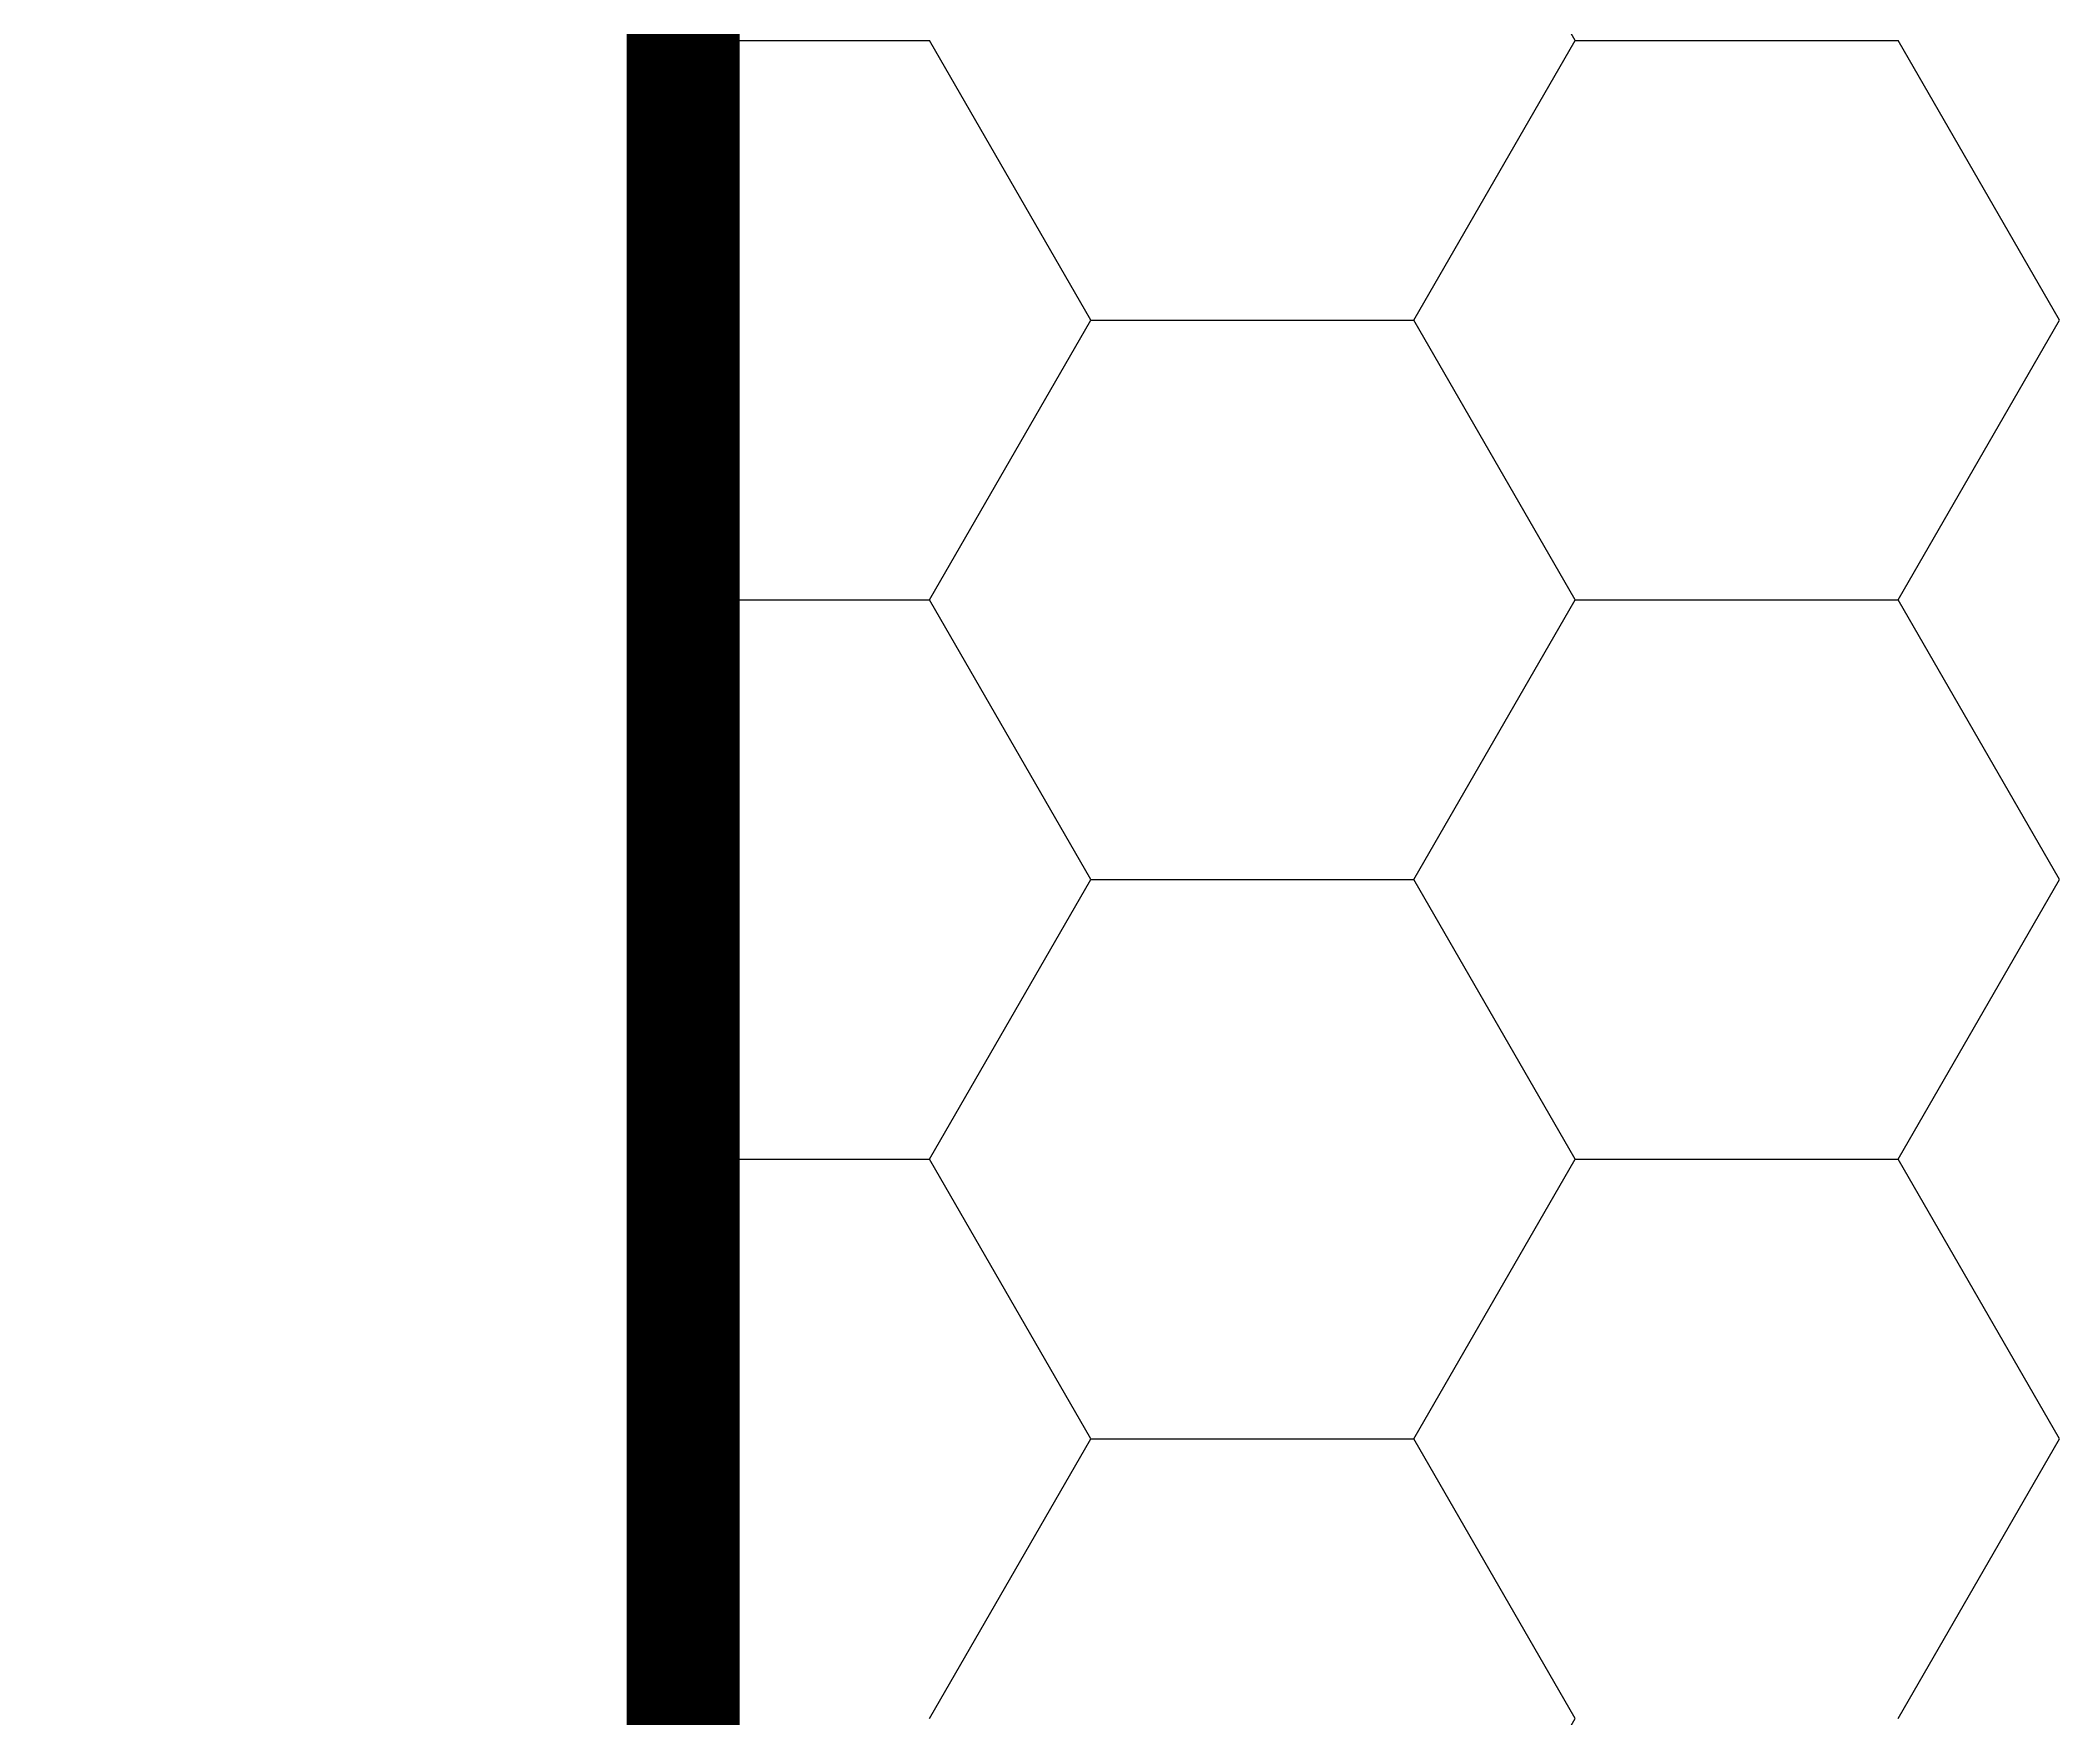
# Model space of a CAD drawing. Extents: x 0 to 21025, y 0 to 14850.
# Drawn here: x 5918.7 to 6075, y 4654.9 to 4784.8 of the extents above; entities that cross this region are included whole.
import ezdxf
from ezdxf.enums import TextEntityAlignment as Align

# ---------------------------------------------------------------- set-up
doc = ezdxf.new("R2010")
doc.units = 0
doc.header["$LTSCALE"] = 175
doc.layers.get('0').update_dxf_attribs({"linetype": 'CONTINUOUS'})
doc.layers.get('DEFPOINTS').update_dxf_attribs({"linetype": 'CONTINUOUS'})
for name, color, linetype in [('BEMASSUNG', 7, 'CONTINUOUS'), ('DAEMMUNG', 4, 'CONTINUOUS'), ('SCHRAFFUR', 2, 'CONTINUOUS')]:
    doc.layers.add(name, color=color, linetype=linetype)
doc.styles.get("Standard").update_dxf_attribs({"font": 'TXT.SHX', "width": 0.75})
doc.dimstyles.get("Standard").update_dxf_attribs({"dimtxt": 0.18, "dimasz": 0.18, "dimexe": 0.18, "dimexo": 0.0625, "dimgap": 0.09, "dimtad": 0, "dimtih": 1, "dimtoh": 1, "dimzin": 0, "dimcen": 0.09, "dimazin": 3, "dimtfac": 1, "dimtofl": 0, "dimtmove": 0, "dimatfit": 3})

# ---------------------------------------------------------------- blocks, each defined once
blk = doc.blocks.new('*X38')
at = {"color": 0}
for p, q in [((6037.499971, 4784.790339), (6024.999971, 4806.440974)), ((5968.4375, 4784.790335), (5987.5, 4784.790335)), ((5999.999971, 4763.139704), (5987.499971, 4784.790339)), ((6024.999989, 4763.139727), (6037.499989, 4784.790362)), ((6037.5, 4784.790335), (6062.5, 4784.790335)), ((6074.999971, 4763.139704), (6062.499971, 4784.790339)), ((5987.499989, 4741.489092), (5999.999989, 4763.139727)), ((6000, 4763.1397), (6025, 4763.1397)), ((6037.499971, 4741.489069), (6024.999971, 4763.139704)), ((6062.499989, 4741.489092), (6074.999989, 4763.139727)), ((5968.4375, 4741.489065), (5987.5, 4741.489065)), ((5999.999971, 4719.838434), (5987.499971, 4741.489069)), ((6024.999989, 4719.838457), (6037.499989, 4741.489092)), ((6037.5, 4741.489065), (6062.5, 4741.489065)), ((6074.999971, 4719.838434), (6062.499971, 4741.489069)), ((5987.499989, 4698.187822), (5999.999989, 4719.838457)), ((6000, 4719.83843), (6025, 4719.83843)), ((6037.499971, 4698.187799), (6024.999971, 4719.838434)), ((6062.499989, 4698.187822), (6074.999989, 4719.838457)), ((5968.4375, 4698.187795), (5987.5, 4698.187795)), ((5999.999971, 4676.537164), (5987.499971, 4698.187799)), ((6024.999989, 4676.537187), (6037.499989, 4698.187822)), ((6037.5, 4698.187795), (6062.5, 4698.187795)), ((6074.999971, 4676.537164), (6062.499971, 4698.187799)), ((5987.499989, 4654.886552), (5999.999989, 4676.537187)), ((6000, 4676.53716), (6025, 4676.53716)), ((6037.499971, 4654.886529), (6024.999971, 4676.537164)), ((6062.499989, 4654.886552), (6074.999989, 4676.537187)), ((6024.999989, 4633.235917), (6037.499989, 4654.886552))]:
    blk.add_line(p, q, dxfattribs=at)
blk = doc.blocks.new('MASSHILFSLINIE')
for points in [[(0, -175), (0, 175)], [(0, 0), (26.516504, 26.516504)], [(75, 0), (-75, 0)], [(0, 0), (-26.516504, -26.516504)]]:
    blk.add_lwpolyline(points)
blk = doc.blocks.new('*D46')
at = {"color": 0, "linetype": 'BYBLOCK'}
blk.add_line((3550, 4661), (3550, 5094), dxfattribs=at)
at = {"layer": 'DEFPOINTS', "color": 0, "linetype": 'BYBLOCK'}
for p in [(3550, 5095), (6220, 5095), (6220, 4660)]:
    blk.add_point(p, dxfattribs=at)
at = {"color": 0, "linetype": 'BYBLOCK'}
for p, rotation in [((3550, 5095), 90), ((3550, 4660), 270)]:
    blk.add_blockref('MASSHILFSLINIE', p, dxfattribs=dict(at, rotation=rotation))
at = {"color": 0, "linetype": 'BYBLOCK', "width": 0.75}
blk.add_text('16', height=87.5, rotation=90, dxfattribs=at).set_placement((3462.5, 4877.5), align=Align.MIDDLE_CENTER)

msp = doc.modelspace()

# ---------------------------------------------------------------- linework, layer by layer
at = {"layer": 'DAEMMUNG', "const_width": 8.75}
msp.add_lwpolyline([(5968.4375, 4280), (5968.4375, 5790)], dxfattribs=at)

# ---------------------------------------------------------------- block references
at = {"layer": 'SCHRAFFUR'}
msp.add_blockref('*X38', (0, 0), dxfattribs=at)

# ---------------------------------------------------------------- dimensions: what is measured, and where the dimension line sits
at = {"layer": 'BEMASSUNG'}
dim = msp.add_linear_dim(base=(4565, 5095), p1=(7235, 4660), p2=(7235, 5095), angle=90, text='16', dimstyle='Standard', dxfattribs=at)
dim.commit()
dim.dimension.update_dxf_attribs({"geometry": '*D46', "text_midpoint": (4477.5, 4877.5), "insert": (1015, 0)})

doc.saveas('drawing.dxf')
